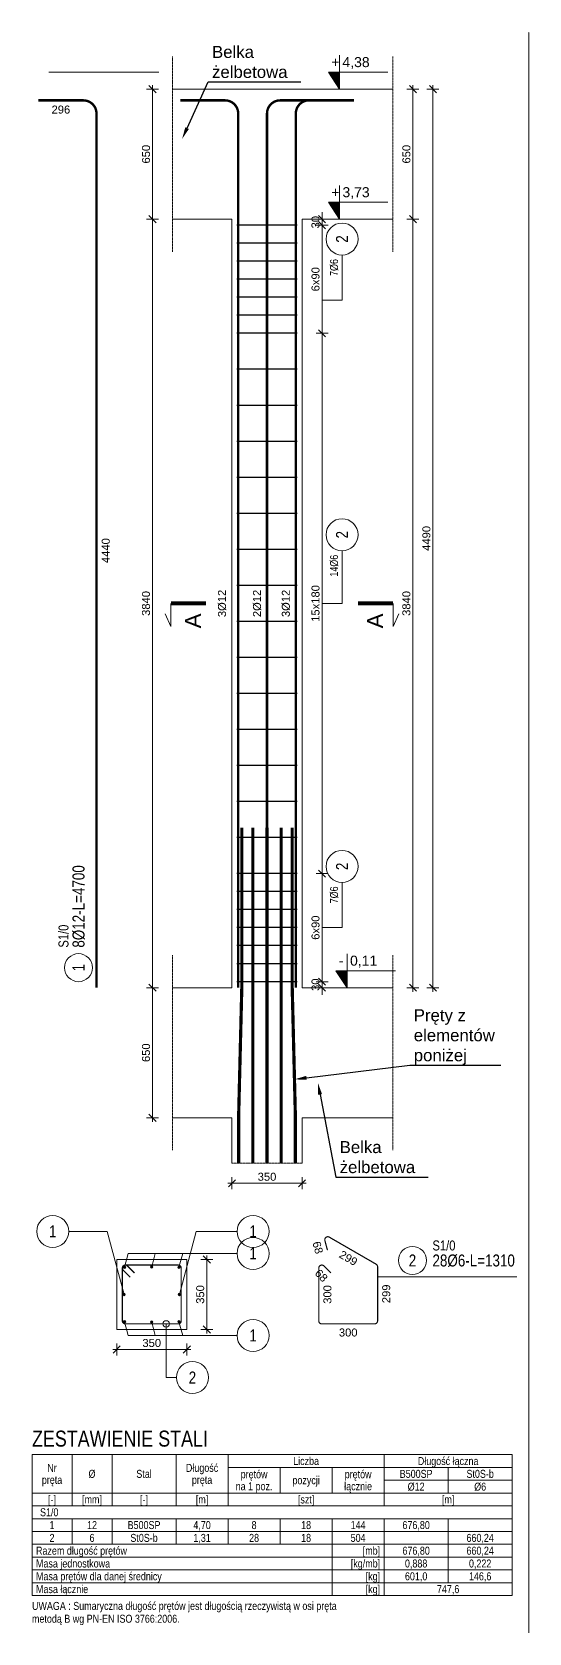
# Model space of a CAD drawing. Header units: millimetres. Extents: x 647 to 146539, y -131215 to 59.
# Drawn here: x 68924 to 71408, y -42808 to -34808 of the extents above; entities that cross this region are included whole.
import ezdxf
from ezdxf import colors
from ezdxf.entities.mleader import LeaderData, LeaderLine
from ezdxf.enums import TextEntityAlignment as Align
from ezdxf.math import Vec2, Vec3

# ---------------------------------------------------------------- set-up
doc = ezdxf.new("R2010")
doc.units = ezdxf.units.MM
doc.linetypes.add('DASHED', pattern=[0.75, 0.5, -0.25])
doc.layers.get('Defpoints').update_dxf_attribs({"color": 2, "lineweight": 50})
for name, color, linetype, lineweight in [('e-cad_cienkie', 4, 'Continuous', 9), ('e-cad_kontur', 3, 'Continuous', 20), ('e-cad_opisy', 2, 'Continuous', 18), ('e-cad_prety_przekroj', 4, 'Continuous', 9), ('e-cad_prety_widok', 1, 'Continuous', 40), ('e-cad_strzemiona', 6, 'Continuous', 25), ('e-cad_ukryte', 9, 'DASHED', 5), ('e-cad_wymiary', 4, 'Continuous', 9), ('G-Bloki', 221, 'Continuous', 5), ('G-Kreskowanie', 9, 'Continuous', 5), ('G-Opisy', 2, 'Continuous', 18), ('G-Wymiary', 4, 'Continuous', 9)]:
    doc.layers.add(name, color=color, linetype=linetype, lineweight=lineweight)
doc.layers.add('e-cad_rzutnie', color=61, linetype='Continuous', lineweight=5, plot=False)
doc.styles.add('Arial-GG', font='arial.ttf')
doc.styles.add('e-cad_1', font='arial.ttf')
doc.styles.add('e-cad_2', font='arial.ttf')
doc.dimstyles.new('e-cad_1_20_[mm]', dxfattribs={"dimscale": 20, "dimtxt": 2, "dimasz": 1.8, "dimexe": 1.5, "dimexo": 0, "dimgap": 0.6, "dimtad": 1, "dimdec": 1, "dimrnd": 1, "dimtxsty": 'Arial-GG', "dimblk": 'OBLIQUE', "dimcen": 0, "dimdle": 1, "dimclrd": 4, "dimclre": 4, "dimclrt": 7, "dimadec": 1, "dimazin": 0, "dimtfac": 1, "dimtdec": 1, "dimtix": 1, "dimtmove": 0, "dimatfit": 2, "dimfxl": 1.5, "dimfxlon": 1, "dimlwd": -1, "dimlwe": -1, "dimarcsym": 0})

# ---------------------------------------------------------------- blocks, each defined once
blk = doc.blocks.new('_Oblique')
at = {"color": 0, "linetype": 'ByBlock', "lineweight": -2}
blk.add_line((-0.5, -0.5), (0.5, 0.5), dxfattribs=at)
blk = doc.blocks.new('*D719')
at = {"layer": 'Defpoints', "color": 0, "ltscale": 0.8, "transparency": 16777216}
for p in [(69923.6, -40460.6), (70273.6, -40460.6), (70273.6, -40560.6)]:
    blk.add_point(p, dxfattribs=at)
at = {"layer": 'e-cad_wymiary', "color": 4, "ltscale": 0.8, "transparency": 16777216}
for p, q in [((69923.6, -40530.6), (69923.6, -40590.6)), ((70273.6, -40530.6), (70273.6, -40590.6)), ((69903.6, -40560.6), (70293.6, -40560.6))]:
    blk.add_line(p, q, dxfattribs=at)
at = {"layer": 'e-cad_wymiary', "color": 4, "ltscale": 0.8, "transparency": 16777216, "xscale": 36, "yscale": 36, "zscale": 36, "rotation": 180}
blk.add_blockref('_Oblique', (69923.6, -40560.6), dxfattribs=at)
at = {"layer": 'e-cad_wymiary', "color": 4, "ltscale": 0.8, "transparency": 16777216, "xscale": 36, "yscale": 36, "zscale": 36}
blk.add_blockref('_Oblique', (70273.6, -40560.6), dxfattribs=at)
at = {"layer": 'e-cad_wymiary', "color": 7, "ltscale": 0.8, "transparency": 16777216, "insert": (70098.6, -40528.1), "char_height": 40, "attachment_point": 5, "style": 'Arial-GG'}
blk.add_mtext('350', dxfattribs=at)
blk = doc.blocks.new('*D720')
at = {"layer": 'Defpoints', "color": 0, "ltscale": 0.8, "transparency": 16777216}
for p in [(70728, -35093.1), (70828, -35093.1), (70728, -35743.1)]:
    blk.add_point(p, dxfattribs=at)
at = {"layer": 'e-cad_wymiary', "color": 4, "ltscale": 0.8, "transparency": 16777216}
for p, q in [((70798, -35093.1), (70858, -35093.1)), ((70828, -35763.1), (70828, -35073.1)), ((70798, -35743.1), (70858, -35743.1))]:
    blk.add_line(p, q, dxfattribs=at)
at = {"layer": 'e-cad_wymiary', "color": 4, "ltscale": 0.8, "transparency": 16777216, "xscale": 36, "yscale": 36, "zscale": 36}
for p, rotation in [((70828, -35093.1), 90), ((70828, -35743.1), 270)]:
    blk.add_blockref('_Oblique', p, dxfattribs=dict(at, rotation=rotation))
at = {"layer": 'e-cad_wymiary', "color": 7, "ltscale": 0.8, "transparency": 16777216, "insert": (70795.5, -35418.1), "char_height": 40, "attachment_point": 5, "rotation": 90, "style": 'Arial-GG'}
blk.add_mtext('650', dxfattribs=at)
blk = doc.blocks.new('*D721')
at = {"layer": 'Defpoints', "color": 0, "ltscale": 0.8, "transparency": 16777216}
for p in [(70728, -35743.1), (70828, -35743.1), (70728, -39583.1)]:
    blk.add_point(p, dxfattribs=at)
at = {"layer": 'e-cad_wymiary', "color": 4, "ltscale": 0.8, "transparency": 16777216}
for p, q in [((70798, -35743.1), (70858, -35743.1)), ((70828, -39603.1), (70828, -35723.1)), ((70798, -39583.1), (70858, -39583.1))]:
    blk.add_line(p, q, dxfattribs=at)
at = {"layer": 'e-cad_wymiary', "color": 4, "ltscale": 0.8, "transparency": 16777216, "xscale": 36, "yscale": 36, "zscale": 36}
for p, rotation in [((70828, -35743.1), 90), ((70828, -39583.1), 270)]:
    blk.add_blockref('_Oblique', p, dxfattribs=dict(at, rotation=rotation))
at = {"layer": 'e-cad_wymiary', "color": 7, "ltscale": 0.8, "transparency": 16777216, "insert": (70795.5, -37663.1), "char_height": 40, "attachment_point": 5, "rotation": 90, "style": 'Arial-GG'}
blk.add_mtext('3840', dxfattribs=at)
blk = doc.blocks.new('*D722')
at = {"layer": 'Defpoints', "color": 0, "ltscale": 0.8, "transparency": 16777216}
for p in [(70828, -35093.1), (70928, -35093.1), (70828, -39583.1)]:
    blk.add_point(p, dxfattribs=at)
at = {"layer": 'e-cad_wymiary', "color": 4, "ltscale": 0.8, "transparency": 16777216}
for p, q in [((70898, -35093.1), (70958, -35093.1)), ((70928, -39603.1), (70928, -35073.1)), ((70898, -39583.1), (70958, -39583.1))]:
    blk.add_line(p, q, dxfattribs=at)
at = {"layer": 'e-cad_wymiary', "color": 4, "ltscale": 0.8, "transparency": 16777216, "xscale": 36, "yscale": 36, "zscale": 36}
for p, rotation in [((70928, -35093.1), 90), ((70928, -39583.1), 270)]:
    blk.add_blockref('_Oblique', p, dxfattribs=dict(at, rotation=rotation))
at = {"layer": 'e-cad_wymiary', "color": 7, "ltscale": 0.8, "transparency": 16777216, "insert": (70895.5, -37338.1), "char_height": 40, "attachment_point": 5, "rotation": 90, "style": 'Arial-GG'}
blk.add_mtext('4490', dxfattribs=at)
blk = doc.blocks.new('*D723')
at = {"layer": 'Defpoints', "color": 0, "ltscale": 0.8, "transparency": 16777216}
for p in [(69526.4, -35093.1), (69626.4, -35093.1), (69626.4, -35743.1)]:
    blk.add_point(p, dxfattribs=at)
at = {"layer": 'e-cad_wymiary', "color": 4, "ltscale": 0.8, "transparency": 16777216}
for p, q in [((69556.4, -35093.1), (69496.4, -35093.1)), ((69526.4, -35763.1), (69526.4, -35073.1)), ((69556.4, -35743.1), (69496.4, -35743.1))]:
    blk.add_line(p, q, dxfattribs=at)
at = {"layer": 'e-cad_wymiary', "color": 4, "ltscale": 0.8, "transparency": 16777216, "xscale": 36, "yscale": 36, "zscale": 36}
for p, rotation in [((69526.4, -35093.1), 90), ((69526.4, -35743.1), 270)]:
    blk.add_blockref('_Oblique', p, dxfattribs=dict(at, rotation=rotation))
at = {"layer": 'e-cad_wymiary', "color": 7, "ltscale": 0.8, "transparency": 16777216, "insert": (69494, -35418.1), "char_height": 40, "attachment_point": 5, "rotation": 90, "style": 'Arial-GG'}
blk.add_mtext('650', dxfattribs=at)
blk = doc.blocks.new('*D724')
at = {"layer": 'Defpoints', "color": 0, "ltscale": 0.8, "transparency": 16777216}
for p in [(69526.4, -35743.1), (69626.4, -35743.1), (69626.4, -39583.1)]:
    blk.add_point(p, dxfattribs=at)
at = {"layer": 'e-cad_wymiary', "color": 4, "ltscale": 0.8, "transparency": 16777216}
for p, q in [((69556.4, -35743.1), (69496.4, -35743.1)), ((69526.4, -39603.1), (69526.4, -35723.1)), ((69556.4, -39583.1), (69496.4, -39583.1))]:
    blk.add_line(p, q, dxfattribs=at)
at = {"layer": 'e-cad_wymiary', "color": 4, "ltscale": 0.8, "transparency": 16777216, "xscale": 36, "yscale": 36, "zscale": 36}
for p, rotation in [((69526.4, -35743.1), 90), ((69526.4, -39583.1), 270)]:
    blk.add_blockref('_Oblique', p, dxfattribs=dict(at, rotation=rotation))
at = {"layer": 'e-cad_wymiary', "color": 7, "ltscale": 0.8, "transparency": 16777216, "insert": (69493.9, -37663.1), "char_height": 40, "attachment_point": 5, "rotation": 90, "style": 'Arial-GG'}
blk.add_mtext('3840', dxfattribs=at)
blk = doc.blocks.new('*D725')
at = {"layer": 'Defpoints', "color": 0, "ltscale": 0.8, "transparency": 16777216}
for p in [(70248.6, -39553.1), (70248.6, -39583.1), (70373.6, -39583.1)]:
    blk.add_point(p, dxfattribs=at)
at = {"layer": 'e-cad_wymiary', "color": 4, "ltscale": 0.8, "transparency": 16777216}
for p, q in [((70373.6, -39553.1), (70373.6, -39517.1)), ((70343.6, -39553.1), (70403.6, -39553.1)), ((70343.6, -39583.1), (70403.6, -39583.1)), ((70373.6, -39553.1), (70373.6, -39583.1)), ((70373.6, -39583.1), (70373.6, -39619.1))]:
    blk.add_line(p, q, dxfattribs=at)
at = {"layer": 'e-cad_wymiary', "color": 4, "ltscale": 0.8, "transparency": 16777216, "xscale": 36, "yscale": 36, "zscale": 36}
for p, rotation in [((70373.6, -39553.1), 270), ((70373.6, -39583.1), 90)]:
    blk.add_blockref('_Oblique', p, dxfattribs=dict(at, rotation=rotation))
at = {"layer": 'e-cad_wymiary', "color": 7, "ltscale": 0.8, "transparency": 16777216, "insert": (70341.2, -39568.1), "char_height": 40, "attachment_point": 5, "rotation": 90, "style": 'Arial-GG'}
blk.add_mtext('30', dxfattribs=at)
blk = doc.blocks.new('*D726')
at = {"layer": 'Defpoints', "color": 0, "ltscale": 0.8, "transparency": 16777216}
for p in [(70248.6, -39013.1), (70373.6, -39013.1), (70248.6, -39553.1)]:
    blk.add_point(p, dxfattribs=at)
at = {"layer": 'e-cad_wymiary', "color": 4, "ltscale": 0.8, "transparency": 16777216}
for p, q in [((70343.6, -39013.1), (70403.6, -39013.1)), ((70373.6, -39573.1), (70373.6, -38993.1)), ((70343.6, -39553.1), (70403.6, -39553.1))]:
    blk.add_line(p, q, dxfattribs=at)
at = {"layer": 'e-cad_wymiary', "color": 4, "ltscale": 0.8, "transparency": 16777216, "xscale": 36, "yscale": 36, "zscale": 36}
for p, rotation in [((70373.6, -39013.1), 90), ((70373.6, -39553.1), 270)]:
    blk.add_blockref('_Oblique', p, dxfattribs=dict(at, rotation=rotation))
at = {"layer": 'e-cad_wymiary', "color": 7, "ltscale": 0.8, "transparency": 16777216, "insert": (70341.2, -39283.1), "char_height": 40, "attachment_point": 5, "rotation": 90, "style": 'Arial-GG'}
blk.add_mtext('6x90', dxfattribs=at)
blk = doc.blocks.new('e-cad_ZelbetOpisNiezliczalny_1P')
at = {"layer": 'e-cad_cienkie'}
blk.add_circle((4, 0), 4, dxfattribs=at)
at = {"layer": 'e-cad_opisy', "ltscale": 0.04, "style": 'e-cad_1', "width": 0.8}
for tag, p in [('OPIS', (-1, 1)), ('UWAGI', (-1, -3))]:
    blk.add_attdef(tag, text='', height=2, dxfattribs=at).set_placement(p, align=Align.RIGHT)
blk.add_attdef('NR', text='', height=3, dxfattribs=at).set_placement((4, 0), align=Align.MIDDLE_CENTER)
blk = doc.blocks.new('*D727')
at = {"layer": 'Defpoints', "color": 0, "ltscale": 0.8, "transparency": 16777216}
for p in [(70248.6, -36313.1), (70373.6, -36313.1), (70248.6, -39013.1)]:
    blk.add_point(p, dxfattribs=at)
at = {"layer": 'e-cad_wymiary', "color": 4, "ltscale": 0.8, "transparency": 16777216}
for p, q in [((70343.6, -36313.1), (70403.6, -36313.1)), ((70373.6, -39033.1), (70373.6, -36293.1)), ((70343.6, -39013.1), (70403.6, -39013.1))]:
    blk.add_line(p, q, dxfattribs=at)
at = {"layer": 'e-cad_wymiary', "color": 4, "ltscale": 0.8, "transparency": 16777216, "xscale": 36, "yscale": 36, "zscale": 36}
for p, rotation in [((70373.6, -36313.1), 90), ((70373.6, -39013.1), 270)]:
    blk.add_blockref('_Oblique', p, dxfattribs=dict(at, rotation=rotation))
at = {"layer": 'e-cad_wymiary', "color": 7, "ltscale": 0.8, "transparency": 16777216, "insert": (70341.2, -37663.1), "char_height": 40, "attachment_point": 5, "rotation": 90, "style": 'Arial-GG'}
blk.add_mtext('15x180', dxfattribs=at)
blk = doc.blocks.new('*D728')
at = {"layer": 'Defpoints', "color": 0, "ltscale": 0.8, "transparency": 16777216}
for p in [(70248.6, -35743.1), (70373.6, -35743.1), (70248.6, -35773.1)]:
    blk.add_point(p, dxfattribs=at)
at = {"layer": 'e-cad_wymiary', "color": 4, "ltscale": 0.8, "transparency": 16777216}
for p, q in [((70343.6, -35743.1), (70403.6, -35743.1)), ((70373.6, -35743.1), (70373.6, -35707.1)), ((70373.6, -35773.1), (70373.6, -35743.1)), ((70343.6, -35773.1), (70403.6, -35773.1)), ((70373.6, -35773.1), (70373.6, -35809.1))]:
    blk.add_line(p, q, dxfattribs=at)
at = {"layer": 'e-cad_wymiary', "color": 4, "ltscale": 0.8, "transparency": 16777216, "xscale": 36, "yscale": 36, "zscale": 36}
for p, rotation in [((70373.6, -35743.1), 270), ((70373.6, -35773.1), 90)]:
    blk.add_blockref('_Oblique', p, dxfattribs=dict(at, rotation=rotation))
at = {"layer": 'e-cad_wymiary', "color": 7, "ltscale": 0.8, "transparency": 16777216, "insert": (70341.2, -35758.1), "char_height": 40, "attachment_point": 5, "rotation": 90, "style": 'Arial-GG'}
blk.add_mtext('30', dxfattribs=at)
blk = doc.blocks.new('*D729')
at = {"layer": 'Defpoints', "color": 0, "ltscale": 0.8, "transparency": 16777216}
for p in [(70248.6, -35773.1), (70248.6, -36313.1), (70373.6, -36313.1)]:
    blk.add_point(p, dxfattribs=at)
at = {"layer": 'e-cad_wymiary', "color": 4, "ltscale": 0.8, "transparency": 16777216}
for p, q in [((70373.6, -35753.1), (70373.6, -36333.1)), ((70343.6, -35773.1), (70403.6, -35773.1)), ((70343.6, -36313.1), (70403.6, -36313.1))]:
    blk.add_line(p, q, dxfattribs=at)
at = {"layer": 'e-cad_wymiary', "color": 4, "ltscale": 0.8, "transparency": 16777216, "xscale": 36, "yscale": 36, "zscale": 36}
for p, rotation in [((70373.6, -35773.1), 90), ((70373.6, -36313.1), 270)]:
    blk.add_blockref('_Oblique', p, dxfattribs=dict(at, rotation=rotation))
at = {"layer": 'e-cad_wymiary', "color": 7, "ltscale": 0.8, "transparency": 16777216, "insert": (70341.2, -36043.1), "char_height": 40, "attachment_point": 5, "rotation": 90, "style": 'Arial-GG'}
blk.add_mtext('6x90', dxfattribs=at)
blk = doc.blocks.new('e-cad_ZelbetOpis_7')
blk.add_circle((5, 4.5), 3.5)
at = {"layer": 'e-cad_opisy', "style": 'e-cad_1', "width": 0.8}
blk.add_attdef('NR', text='', height=3, dxfattribs=at).set_placement((5, 3), align=Align.CENTER)
for tag, p in [('OPIS_1', (10, 3)), ('UWAGI', (10, -6))]:
    blk.add_attdef(tag, p, '', height=3, dxfattribs=at)
at = {"layer": 'e-cad_opisy', "style": 'e-cad_1', "width": 0.8, "flags": 1}
for tag, p in [('SREDNICA', (0, -15)), ('DLUGOSC', (0, -20)), ('SZT', (0, -25)), ('GATUNEK_STALI', (0, -30)), ('KLASA_STALI', (0, -35)), ('OPIS_2', (0, -40)), ('KOD', (0, -50)), ('HAK_1', (0, -55)), ('HAK_2', (0, -60)), ('A', (0, -65)), ('B', (0, -70)), ('C', (0, -75)), ('D', (0, -80)), ('E', (0, -85)), ('F', (0, -90)), ('R', (0, -95)), ('HAK_1_DLUGOSC', (0, -100)), ('HAK_2_DLUGOSC', (0, -105)), ('KIERUNEK', (0, -110))]:
    blk.add_attdef(tag, p, '', height=3, dxfattribs=at)
at = {"layer": 'e-cad_rzutnie', "style": 'e-cad_1', "width": 0.8}
blk.add_attdef('POZYCJA', (10, 7), '', height=2.5, dxfattribs=at)
blk = doc.blocks.new('*D730')
at = {"layer": 'Defpoints', "color": 0, "ltscale": 0.8, "transparency": 16777216}
for p in [(69347.4, -41291.1), (69697.4, -41291.1), (69697.4, -41391.1)]:
    blk.add_point(p, dxfattribs=at)
at = {"layer": 'e-cad_wymiary', "color": 4, "ltscale": 0.8, "transparency": 16777216}
for p, q in [((69327.4, -41391.1), (69717.4, -41391.1)), ((69347.4, -41361.1), (69347.4, -41421.1)), ((69697.4, -41361.1), (69697.4, -41421.1))]:
    blk.add_line(p, q, dxfattribs=at)
at = {"layer": 'e-cad_wymiary', "color": 4, "ltscale": 0.8, "transparency": 16777216, "xscale": 36, "yscale": 36, "zscale": 36, "rotation": 180}
blk.add_blockref('_Oblique', (69347.4, -41391.1), dxfattribs=at)
at = {"layer": 'e-cad_wymiary', "color": 4, "ltscale": 0.8, "transparency": 16777216, "xscale": 36, "yscale": 36, "zscale": 36}
blk.add_blockref('_Oblique', (69697.4, -41391.1), dxfattribs=at)
at = {"layer": 'e-cad_wymiary', "color": 7, "ltscale": 0.8, "transparency": 16777216, "insert": (69522.4, -41358.7), "char_height": 40, "attachment_point": 5, "style": 'Arial-GG'}
blk.add_mtext('350', dxfattribs=at)
blk = doc.blocks.new('*D731')
at = {"layer": 'Defpoints', "color": 0, "ltscale": 0.8, "transparency": 16777216}
for p in [(69697.4, -40941.1), (69797.4, -40941.1), (69697.4, -41291.1)]:
    blk.add_point(p, dxfattribs=at)
at = {"layer": 'e-cad_wymiary', "color": 4, "ltscale": 0.8, "transparency": 16777216}
for p, q in [((69767.4, -40941.1), (69827.4, -40941.1)), ((69797.4, -41311.1), (69797.4, -40921.1)), ((69767.4, -41291.1), (69827.4, -41291.1))]:
    blk.add_line(p, q, dxfattribs=at)
at = {"layer": 'e-cad_wymiary', "color": 4, "ltscale": 0.8, "transparency": 16777216, "xscale": 36, "yscale": 36, "zscale": 36}
for p, rotation in [((69797.4, -40941.1), 90), ((69797.4, -41291.1), 270)]:
    blk.add_blockref('_Oblique', p, dxfattribs=dict(at, rotation=rotation))
at = {"layer": 'e-cad_wymiary', "color": 7, "ltscale": 0.8, "transparency": 16777216, "insert": (69765, -41116.1), "char_height": 40, "attachment_point": 5, "rotation": 90, "style": 'Arial-GG'}
blk.add_mtext('350', dxfattribs=at)
blk = doc.blocks.new('e-cad_ZelbetOpisNiezliczalny_1L')
at = {"layer": 'e-cad_cienkie'}
blk.add_circle((-4, 0), 4, dxfattribs=at)
at = {"layer": 'e-cad_opisy', "ltscale": 0.04, "style": 'e-cad_1', "width": 0.8}
blk.add_attdef('NR', text='', height=3, dxfattribs=at).set_placement((-4, 0), align=Align.MIDDLE_CENTER)
for tag, p in [('OPIS', (1, 1)), ('UWAGI', (1, -3))]:
    blk.add_attdef(tag, p, '', height=2, dxfattribs=at)
blk = doc.blocks.new('*D825')
at = {"layer": 'Defpoints', "color": 0, "ltscale": 0.8, "transparency": 16777216}
for p in [(69626.4, -39583.1), (69526.4, -40233.1), (69626.4, -40233.1)]:
    blk.add_point(p, dxfattribs=at)
at = {"layer": 'e-cad_wymiary', "color": 4, "ltscale": 0.8, "transparency": 16777216}
for p, q in [((69556.4, -39583.1), (69496.4, -39583.1)), ((69526.4, -39563.1), (69526.4, -40253.1)), ((69556.4, -40233.1), (69496.4, -40233.1))]:
    blk.add_line(p, q, dxfattribs=at)
at = {"layer": 'e-cad_wymiary', "color": 4, "ltscale": 0.8, "transparency": 16777216, "xscale": 36, "yscale": 36, "zscale": 36}
for p, rotation in [((69526.4, -39583.1), 90), ((69526.4, -40233.1), 270)]:
    blk.add_blockref('_Oblique', p, dxfattribs=dict(at, rotation=rotation))
at = {"layer": 'e-cad_wymiary', "color": 7, "ltscale": 0.8, "transparency": 16777216, "insert": (69494, -39908.1), "char_height": 40, "attachment_point": 5, "rotation": 90, "style": 'Arial-GG'}
blk.add_mtext('650', dxfattribs=at)

msp = doc.modelspace()

# ---------------------------------------------------------------- hatches: boundary and pattern name
at = {"layer": 'G-Kreskowanie'}
for points in [[(70461.62, -35093.09), (70461.62, -35008.49), (70405.22, -35008.49)], [(70461.62, -35743.09), (70461.62, -35658.49), (70405.22, -35658.49)], [(70499.47, -39583.09), (70499.47, -39498.49), (70443.07, -39498.49)]]:
    msp.add_hatch(color=256, dxfattribs=at).paths.add_polyline_path(points)
at = {"layer": 'G-Kreskowanie', "ltscale": 0.8}
h = msp.add_hatch(color=256, dxfattribs=at)
edge = h.paths.add_edge_path()
edge.add_arc((69386.23, -40979.9), 6, 0, 360)
h = msp.add_hatch(color=256, dxfattribs=at)
edge = h.paths.add_edge_path()
edge.add_arc((69522.43, -40978.1), 6, 0, 360)
h = msp.add_hatch(color=256, dxfattribs=at)
edge = h.paths.add_edge_path()
edge.add_arc((69658.63, -40979.9), 6, 0, 360)
h = msp.add_hatch(color=256, dxfattribs=at)
edge = h.paths.add_edge_path()
edge.add_arc((69384.43, -41116.1), 6, 0, 360)
h = msp.add_hatch(color=256, dxfattribs=at)
edge = h.paths.add_edge_path()
edge.add_arc((69660.43, -41116.1), 6, 0, 360)
h = msp.add_hatch(color=256, dxfattribs=at)
edge = h.paths.add_edge_path()
edge.add_arc((69386.23, -41252.3), 6, 0, 360)
h = msp.add_hatch(color=256, dxfattribs=at)
edge = h.paths.add_edge_path()
edge.add_arc((69522.43, -41254.1), 6, 0, 360)
h = msp.add_hatch(color=256, dxfattribs=at)
edge = h.paths.add_edge_path()
edge.add_arc((69658.63, -41252.3), 6, 0, 360)

# ---------------------------------------------------------------- linework, layer by layer
at = {"layer": 'e-cad_cienkie', "ltscale": 0.8}
for points in [[(70473.6, -36148.11), (70473.6, -36026.54), (70473.6, -35922.05)], [(70373.6, -36148.11), (70473.6, -36148.11)], [(70473.6, -37663.09), (70473.6, -37529.1), (70473.6, -37399.74)], [(70373.6, -37663.09), (70473.6, -37663.09)], [(70473.6, -39283.09), (70473.6, -39161.53), (70473.6, -39057.04)], [(70373.6, -39283.09), (70473.6, -39283.09)], [(69923.6, -40233.09), (69923.6, -40460.56)], [(70273.6, -40233.09), (70273.6, -40460.56)], [(69300.03, -40801.1), (69107.43, -40801.1), (69107.43, -40801.1)], [(69384.43, -41116.1), (69300.03, -40801.1)], [(69660.43, -41116.1), (69744.83, -40801.1)], [(69744.83, -40801.1), (69948.9, -40801.1), (69948.9, -40801.1)], [(69386.23, -40979.9), (69404.66, -40911.1)], [(69404.66, -40911.1), (69948.9, -40911.1), (69948.9, -40911.1)], [(69522.43, -40978.1), (69540.38, -40911.1)], [(69658.63, -40979.9), (69677.06, -40911.1)], [(69386.23, -41252.3), (69404.66, -41321.1)], [(69522.43, -41254.1), (69540.38, -41321.1)], [(69594.43, -41263.1), (69594.43, -41531.1)], [(69658.63, -41252.3), (69677.06, -41321.1)], [(69404.66, -41321.1), (69948.9, -41321.1), (69948.9, -41321.1)], [(69594.43, -41531.1), (69645.9, -41531.1), (69645.9, -41531.1)]]:
    msp.add_lwpolyline(points, dxfattribs=at)
for points in [[(68924.02, -42108.42), (69124.02, -42108.42), (69124.02, -41916.42), (68924.02, -41916.42)], [(69124.02, -42108.42), (69324.02, -42108.42), (69324.02, -41916.42), (69124.02, -41916.42)], [(69324.02, -42108.42), (69644.02, -42108.42), (69644.02, -41916.42), (69324.02, -41916.42)], [(69644.02, -42108.42), (69904.02, -42108.42), (69904.02, -41916.42), (69644.02, -41916.42)], [(69904.02, -41980.42), (70684.02, -41980.42), (70684.02, -41916.42), (69904.02, -41916.42)], [(70684.02, -41980.42), (71324.02, -41980.42), (71324.02, -41916.42), (70684.02, -41916.42)], [(69904.02, -42108.42), (70164.02, -42108.42), (70164.02, -41980.42), (69904.02, -41980.42)], [(70164.02, -42108.42), (70424.02, -42108.42), (70424.02, -41980.42), (70164.02, -41980.42)], [(70424.02, -42108.42), (70684.02, -42108.42), (70684.02, -41980.42), (70424.02, -41980.42)], [(70684.02, -42044.42), (71004.02, -42044.42), (71004.02, -41980.42), (70684.02, -41980.42)], [(71004.02, -42044.42), (71324.02, -42044.42), (71324.02, -41980.42), (71004.02, -41980.42)], [(70684.02, -42108.42), (71004.02, -42108.42), (71004.02, -42044.42), (70684.02, -42044.42)], [(71004.02, -42108.42), (71324.02, -42108.42), (71324.02, -42044.42), (71004.02, -42044.42)], [(68924.02, -42172.42), (69124.02, -42172.42), (69124.02, -42108.42), (68924.02, -42108.42)], [(69124.02, -42172.42), (69324.02, -42172.42), (69324.02, -42108.42), (69124.02, -42108.42)], [(69324.02, -42172.42), (69644.02, -42172.42), (69644.02, -42108.42), (69324.02, -42108.42)], [(69644.02, -42172.42), (69904.02, -42172.42), (69904.02, -42108.42), (69644.02, -42108.42)], [(69904.02, -42172.42), (70684.02, -42172.42), (70684.02, -42108.42), (69904.02, -42108.42)], [(70684.02, -42172.42), (71324.02, -42172.42), (71324.02, -42108.42), (70684.02, -42108.42)], [(68924.02, -42236.42), (71324.02, -42236.42), (71324.02, -42172.42), (68924.02, -42172.42)], [(68924.02, -42300.42), (69124.02, -42300.42), (69124.02, -42236.42), (68924.02, -42236.42)], [(69124.02, -42300.42), (69324.02, -42300.42), (69324.02, -42236.42), (69124.02, -42236.42)], [(69324.02, -42300.42), (69644.02, -42300.42), (69644.02, -42236.42), (69324.02, -42236.42)], [(69644.02, -42300.42), (69904.02, -42300.42), (69904.02, -42236.42), (69644.02, -42236.42)], [(69904.02, -42300.42), (70164.02, -42300.42), (70164.02, -42236.42), (69904.02, -42236.42)], [(70164.02, -42300.42), (70424.02, -42300.42), (70424.02, -42236.42), (70164.02, -42236.42)], [(70424.02, -42300.42), (70684.02, -42300.42), (70684.02, -42236.42), (70424.02, -42236.42)], [(70684.02, -42300.42), (71004.02, -42300.42), (71004.02, -42236.42), (70684.02, -42236.42)], [(71004.02, -42300.42), (71324.02, -42300.42), (71324.02, -42236.42), (71004.02, -42236.42)], [(68924.02, -42364.42), (69124.02, -42364.42), (69124.02, -42300.42), (68924.02, -42300.42)], [(69124.02, -42364.42), (69324.02, -42364.42), (69324.02, -42300.42), (69124.02, -42300.42)], [(69324.02, -42364.42), (69644.02, -42364.42), (69644.02, -42300.42), (69324.02, -42300.42)], [(69644.02, -42364.42), (69904.02, -42364.42), (69904.02, -42300.42), (69644.02, -42300.42)], [(69904.02, -42364.42), (70164.02, -42364.42), (70164.02, -42300.42), (69904.02, -42300.42)], [(70164.02, -42364.42), (70424.02, -42364.42), (70424.02, -42300.42), (70164.02, -42300.42)], [(70424.02, -42364.42), (70684.02, -42364.42), (70684.02, -42300.42), (70424.02, -42300.42)], [(70684.02, -42364.42), (71004.02, -42364.42), (71004.02, -42300.42), (70684.02, -42300.42)], [(71004.02, -42364.42), (71324.02, -42364.42), (71324.02, -42300.42), (71004.02, -42300.42)], [(68924.02, -42428.42), (70424.02, -42428.42), (70424.02, -42364.42), (68924.02, -42364.42)], [(70424.02, -42428.42), (70684.02, -42428.42), (70684.02, -42364.42), (70424.02, -42364.42)], [(70684.02, -42428.42), (71004.02, -42428.42), (71004.02, -42364.42), (70684.02, -42364.42)], [(71004.02, -42428.42), (71324.02, -42428.42), (71324.02, -42364.42), (71004.02, -42364.42)], [(68924.02, -42492.42), (70424.02, -42492.42), (70424.02, -42428.42), (68924.02, -42428.42)], [(70424.02, -42492.42), (70684.02, -42492.42), (70684.02, -42428.42), (70424.02, -42428.42)], [(70684.02, -42492.42), (71004.02, -42492.42), (71004.02, -42428.42), (70684.02, -42428.42)], [(71004.02, -42492.42), (71324.02, -42492.42), (71324.02, -42428.42), (71004.02, -42428.42)], [(68924.02, -42556.42), (70424.02, -42556.42), (70424.02, -42492.42), (68924.02, -42492.42)], [(68924.02, -42620.42), (70424.02, -42620.42), (70424.02, -42556.42), (68924.02, -42556.42)], [(70424.02, -42556.42), (70684.02, -42556.42), (70684.02, -42492.42), (70424.02, -42492.42)], [(70424.02, -42620.42), (70684.02, -42620.42), (70684.02, -42556.42), (70424.02, -42556.42)], [(70684.02, -42556.42), (71004.02, -42556.42), (71004.02, -42492.42), (70684.02, -42492.42)], [(70684.02, -42620.42), (71324.02, -42620.42), (71324.02, -42556.42), (70684.02, -42556.42)], [(71004.02, -42556.42), (71324.02, -42556.42), (71324.02, -42492.42), (71004.02, -42492.42)]]:
    msp.add_lwpolyline(points, close=True, dxfattribs=at)
msp.add_circle((69594.43, -41263.1), 16, dxfattribs=at)
at = {"layer": 'e-cad_kontur', "ltscale": 0.8}
for points in [[(70727.96, -35093.09), (69626.38, -35093.09)], [(69626.38, -35743.09), (69923.6, -35743.09), (69923.6, -39583.09), (69626.38, -39583.09)], [(70727.96, -39583.09), (70273.6, -39583.09), (70273.6, -35743.09), (70727.96, -35743.09)], [(69618.6, -37663.09), (69618.6, -37778.09), (69589.02, -37714.65)], [(70728.6, -37663.09), (70728.6, -37778.09), (70758.19, -37714.65)], [(69626.38, -40233.09), (69923.6, -40233.09)], [(70273.6, -40233.09), (70273.6, -40233.09), (70727.96, -40233.09)], [(69347.43, -41291.1), (69697.43, -41291.1), (69697.43, -40941.1), (69347.43, -40941.1), (69347.43, -41291.1)]]:
    msp.add_lwpolyline(points, dxfattribs=at)
for points in [[(69793.6, -37663.09, 20, 20, 0), (69618.6, -37663.09, 0, 0, 0)], [(70553.6, -37663.09, 20, 20, 0), (70728.6, -37663.09, 0, 0, 0)]]:
    msp.add_lwpolyline(points, format="xyseb", dxfattribs=at)
at = {"layer": 'e-cad_prety_przekroj', "ltscale": 0.8}
for centre in [(69386.23, -40979.9), (69522.43, -40978.1), (69658.63, -40979.9), (69384.43, -41116.1), (69660.43, -41116.1), (69386.23, -41252.3), (69522.43, -41254.1), (69658.63, -41252.3)]:
    msp.add_circle(centre, 6, dxfattribs=at)
at = {"layer": 'e-cad_prety_widok', "ltscale": 0.8}
for points in [[(69246.38, -39583.09, 12, 12, 0), (69246.38, -35215.09, 12, 12, 0.4142136), (69180.38, -35149.09, 12, 12, 0), (68956.38, -35149.09, 0, 0, 0)], [(69954.6, -39583.09, 12, 12, 0), (69954.6, -35215.09, 12, 12, 0.4142136), (69888.6, -35149.09, 12, 12, 0), (69664.6, -35149.09, 0, 0, 0)], [(70098.6, -39583.09, 12, 12, 0), (70098.6, -35215.09, 12, 12, -0.4142136), (70164.6, -35149.09, 12, 12, 0), (70388.6, -35149.09, 0, 0, 0)], [(70242.6, -39583.09, 12, 12, 0), (70242.6, -35215.09, 12, 12, -0.4142136), (70308.6, -35149.09, 12, 12, 0), (70532.6, -35149.09, 0, 0, 0)]]:
    msp.add_lwpolyline(points, format="xyseb", dxfattribs=at)
at = {"layer": 'e-cad_strzemiona', "ltscale": 0.8}
for points in [[(70248.6, -35773.09), (69948.6, -35773.09)], [(70248.6, -35863.09), (69948.6, -35863.09)], [(70248.6, -35953.09), (69948.6, -35953.09)], [(70248.6, -36043.09), (69948.6, -36043.09)], [(70248.6, -36133.09), (69948.6, -36133.09)], [(70248.6, -36223.09), (69948.6, -36223.09)], [(70248.6, -36313.09), (69948.6, -36313.09)], [(70248.6, -36493.09), (69948.6, -36493.09)], [(70248.6, -36673.09), (69948.6, -36673.09)], [(70248.6, -36853.09), (69948.6, -36853.09)], [(70248.6, -37033.09), (69948.6, -37033.09)], [(70248.6, -37213.09), (69948.6, -37213.09)], [(70248.6, -37393.09), (69948.6, -37393.09)], [(70248.6, -37573.09), (69948.6, -37573.09)], [(70248.6, -37753.09), (69948.6, -37753.09)], [(70248.6, -37933.09), (69948.6, -37933.09)], [(70248.6, -38113.09), (69948.6, -38113.09)], [(70248.6, -38293.09), (69948.6, -38293.09)], [(70248.6, -38473.09), (69948.6, -38473.09)], [(70248.6, -38653.09), (69948.6, -38653.09)], [(70248.6, -38833.09), (69948.6, -38833.09)], [(70248.6, -39013.09), (69948.6, -39013.09)], [(70248.6, -39103.09), (69948.6, -39103.09)], [(70248.6, -39193.09), (69948.6, -39193.09)], [(70248.6, -39283.09), (69948.6, -39283.09)], [(70248.6, -39373.09), (69948.6, -39373.09)], [(70248.6, -39463.09), (69948.6, -39463.09)], [(70248.6, -39553.09), (69948.6, -39553.09)]]:
    msp.add_lwpolyline(points, dxfattribs=at)
for points in [[(70418.39, -41008.85, 6, 6, 0), (70383.04, -40973.49, 6, 6, 0.6681786), (70357.43, -40984.1, 6, 6, 0), (70357.43, -41248.1, 6, 6, 0.4142136), (70372.43, -41263.1, 6, 6, 0), (70636.43, -41263.1, 6, 6, 0.4142136), (70651.43, -41248.1, 6, 6, 0), (70651.43, -40977.76, 6, 6, 0.2679492), (70643.93, -40964.77, 6, 6, 0), (70409.81, -40829.6, 6, 6, 0.6681786), (70387.82, -40846.47, 6, 6, 0), (70400.76, -40894.77, 0, 0, 0)], [(69436.39, -41008.85, 6, 6, 0), (69401.04, -40973.49, 6, 6, 0.6681786), (69375.43, -40984.1, 6, 6, 0), (69375.43, -41248.1, 6, 6, 0.4142136), (69390.43, -41263.1, 6, 6, 0), (69654.43, -41263.1, 6, 6, 0.4142136), (69669.43, -41248.1, 6, 6, 0), (69669.43, -40984.1, 6, 6, 0.4142136), (69654.43, -40969.1, 6, 6, 0), (69390.43, -40969.1, 6, 6, 0.6681786), (69379.82, -40994.7, 6, 6, 0), (69415.18, -41030.06, 0, 0, 0)]]:
    msp.add_lwpolyline(points, format="xyseb", dxfattribs=at)
at = {"layer": 'e-cad_ukryte', "ltscale": 5}
msp.add_line((71408.07, -42807.63), (71408.07, -34807.63), dxfattribs=at)
at = {"layer": 'e-cad_ukryte', "ltscale": 0.8}
for points in [[(69626.38, -34930.59), (69626.38, -35905.59)], [(70727.96, -35905.59), (70727.96, -34930.59)], [(69626.38, -39420.59), (69626.38, -40395.59)], [(70727.96, -40395.59), (70727.96, -39420.59)], [(69923.6, -40460.56), (70273.6, -40460.56)]]:
    msp.add_lwpolyline(points, dxfattribs=at)
at = {"layer": 'e-cad_ukryte', "ltscale": 2, "const_width": 16}
for points in [[(69956.6, -40460.56), (69956.6, -40233.59, -0.0043634), (69956.62, -40232.6), (69972.59, -39583.59, 0.0043634), (69972.6, -39582.6), (69972.6, -38783.09)], [(70240.6, -40460.56), (70240.6, -40233.59, 0.0043634), (70240.59, -40232.6), (70224.62, -39583.59, -0.0043634), (70224.6, -39582.6), (70224.6, -38783.09)]]:
    msp.add_lwpolyline(points, format="xyb", dxfattribs=at)
for points in [[(70027.6, -40460.56), (70027.6, -38783.09)], [(70098.6, -40460.56), (70098.6, -38783.09)], [(70169.6, -40460.56), (70169.6, -38783.09)]]:
    msp.add_lwpolyline(points, dxfattribs=at)
at = {"layer": 'G-Opisy'}
for p, q in [((70461.62, -34923.79), (70461.62, -35093.09)), ((70461.62, -35093.09), (70405.22, -35008.49)), ((70405.22, -35008.49), (70702.52, -35008.49)), ((70391.12, -35093.09), (70637.92, -35093.09)), ((70461.62, -35573.79), (70461.62, -35743.09)), ((70461.62, -35743.09), (70405.22, -35658.49)), ((70405.22, -35658.49), (70702.52, -35658.49)), ((70391.12, -35743.09), (70637.92, -35743.09)), ((70499.47, -39413.79), (70499.47, -39583.09)), ((70499.47, -39583.09), (70443.07, -39498.49)), ((70443.07, -39498.49), (70740.37, -39498.49)), ((70428.97, -39583.09), (70675.77, -39583.09))]:
    msp.add_line(p, q, dxfattribs=at)

# ---------------------------------------------------------------- block references
at = {"layer": 'G-Bloki', "ltscale": 0.8, "xscale": 20, "yscale": 20, "zscale": 20, "rotation": 89.99999999999999}
for name, p, values in [('e-cad_ZelbetOpisNiezliczalny_1P', (70473.6, -35922.05), {'OPIS': '7%%c6', 'NR': '2'}), ('e-cad_ZelbetOpisNiezliczalny_1P', (70473.6, -37399.74), {'OPIS': '14%%c6', 'NR': '2'}), ('e-cad_ZelbetOpisNiezliczalny_1P', (70473.6, -39057.04), {'OPIS': '7%%c6', 'NR': '2'}), ('e-cad_ZelbetOpis_7', (69246.38, -39583.09), {'OPIS_1': '8%%c12-L=4700', 'NR': '1', 'POZYCJA': 'S1/0'})]:
    msp.add_blockref(name, p, dxfattribs=at).add_auto_attribs(values)
at = {"layer": 'G-Bloki', "ltscale": 0.8, "xscale": 20, "yscale": 20, "zscale": 20}
for name, p, values in [('e-cad_ZelbetOpisNiezliczalny_1L', (69107.43, -40801.1), {'NR': '1'}), ('e-cad_ZelbetOpisNiezliczalny_1P', (69948.9, -40801.1), {'NR': '1'}), ('e-cad_ZelbetOpisNiezliczalny_1P', (69948.9, -40911.1), {'NR': '1'}), ('e-cad_ZelbetOpis_7', (70725.61, -41036.25), {'OPIS_1': '28%%c6-L=1310', 'NR': '2', 'POZYCJA': 'S1/0'}), ('e-cad_ZelbetOpisNiezliczalny_1P', (69948.9, -41321.1), {'NR': '1'}), ('e-cad_ZelbetOpisNiezliczalny_1P', (69645.9, -41531.1), {'NR': '2'})]:
    msp.add_blockref(name, p, dxfattribs=at).add_auto_attribs(values)

# ---------------------------------------------------------------- texts
at = {"layer": 'e-cad_opisy', "ltscale": 0.8, "style": 'e-cad_1'}
for s, p in [('296', (69068.38, -35195.09)), ('300', (70504.43, -41306.1))]:
    msp.add_text(s, height=40, dxfattribs=at).set_placement(p, align=Align.MIDDLE_CENTER)
for s, rotation, p in [('4440', 90, (69292.38, -37399.09)), ('68', 285, (70352.75, -40881.75)), ('299', 330, (70505.37, -40934.42)), ('68', 315, (70370.31, -41021.57)), ('300', 90, (70400.43, -41116.1)), ('299', 90, (70694.43, -41112.93))]:
    msp.add_text(s, height=40, rotation=rotation, dxfattribs=at).set_placement(p, align=Align.MIDDLE_CENTER)
for s, p in [('3%%c12', (69893.6, -37663.09)), ('2%%c12', (70068.6, -37663.09)), ('3%%c12', (70212.6, -37663.09))]:
    msp.add_text(s, height=40, rotation=90, dxfattribs=at).set_placement(p, align=Align.CENTER)
at = {"layer": 'e-cad_opisy', "ltscale": 0.8, "style": 'e-cad_2'}
for p in [(69768.6, -37713.09), (70678.6, -37713.09)]:
    msp.add_text('A', height=80, rotation=90, dxfattribs=at).set_placement(p, align=Align.RIGHT)
at = {"layer": 'e-cad_opisy', "ltscale": 0.8, "style": 'e-cad_1', "width": 0.8}
for s, height, p in [('ZESTAWIENIE STALI', 80, (68924.02, -41876.42)), ('S1/0', 40, (68964.02, -42224.42)), ('Razem długość prętów', 40, (68944.02, -42416.42)), ('Masa jednostkowa', 40, (68944.02, -42480.42)), ('Masa prętów dla danej średnicy', 40, (68944.02, -42544.42)), ('Masa łącznie', 40, (68944.02, -42608.42)), ('metodą B wg PN-EN ISO 3766:2006.', 40, (68924.02, -42756.42)), ('UWAGA : Sumaryczna długość prętów jest długością rzeczywistą w osi pręta', 40, (68924.02, -42692.42))]:
    msp.add_text(s, height=height, dxfattribs=at).set_placement(p)
for s, p in [('Nr', (69024.02, -42002.42)), ('%%c', (69224.02, -42032.42)), ('Stal', (69484.02, -42032.42)), ('Długość', (69774.02, -42002.42)), ('prętów', (70034.02, -42034.42)), ('Liczba', (70294.02, -41968.42)), ('prętów', (70554.02, -42034.42)), ('B500SP', (70844.02, -42032.42)), ('Długość łączna', (71004.02, -41968.42)), ('St0S-b', (71164.02, -42032.42)), ('pręta', (69024.02, -42062.42)), ('pręta', (69774.02, -42062.42)), ('na 1 poz.', (70034.02, -42094.42)), ('pozycji', (70294.02, -42064.42)), ('łącznie', (70554.02, -42094.42)), ('%%c12', (70844.02, -42096.42)), ('%%c6', (71164.02, -42096.42)), ('[-]', (69024.02, -42160.42)), ('[mm]', (69224.02, -42160.42)), ('[-]', (69484.02, -42160.42)), ('[m]', (69774.02, -42160.42)), ('[szt]', (70294.02, -42160.42)), ('[m]', (71004.02, -42160.42)), ('2', (69024.02, -42352.42)), ('1', (69024.02, -42288.42)), ('12', (69224.02, -42288.42)), ('6', (69224.02, -42352.42)), ('B500SP', (69484.02, -42288.42)), ('St0S-b', (69484.02, -42352.42)), ('4,70', (69774.02, -42288.42)), ('1,31', (69774.02, -42352.42)), ('28', (70034.02, -42352.42)), ('8', (70034.02, -42288.42)), ('18', (70294.02, -42288.42)), ('18', (70294.02, -42352.42)), ('504', (70554.02, -42352.42)), ('144', (70554.02, -42288.42)), ('676,80', (70844.02, -42288.42)), ('660,24', (71164.02, -42352.42)), ('676,80', (70844.02, -42416.42)), ('660,24', (71164.02, -42416.42)), ('0,888', (70844.02, -42480.42)), ('0,222', (71164.02, -42480.42)), ('601,0', (70844.02, -42544.42)), ('146,6', (71164.02, -42544.42)), ('747,6', (71004.02, -42608.42))]:
    msp.add_text(s, height=40, dxfattribs=at).set_placement(p, align=Align.CENTER)
for s, p in [('[mb]', (70664.02, -42416.42)), ('[kg/mb]', (70664.02, -42480.42)), ('[kg]', (70664.02, -42544.42)), ('[kg]', (70664.02, -42608.42))]:
    msp.add_text(s, height=40, dxfattribs=at).set_placement(p, align=Align.RIGHT)
at = {"layer": 'G-Opisy', "color": 2, "char_height": 50, "attachment_point": 1, "style": 'Arial-GG'}
for s, insert in [('+', (70419.94, -34933.01)), ('4,38', (70475.72, -34933.01)), ('+', (70419.94, -35583.01)), ('3,73', (70475.72, -35583.01)), ('0,11', (70513.57, -39423.01)), ('-', (70457.8, -39423.01))]:
    msp.add_mtext(s, dxfattribs=dict(at, insert=insert))

# ---------------------------------------------------------------- dimensions: what is measured, and where the dimension line sits
at = {"layer": 'e-cad_wymiary', "ltscale": 0.8}
for p1, p2, distance, picture, middle in [((69626.38, -35743.09), (69626.38, -35093.09), 100, '*D723', (69493.96, -35418.09)), ((70727.96, -35743.09), (70727.96, -35093.09), -100, '*D720', (70795.54, -35418.09)), ((70827.96, -39583.09), (70827.96, -35093.09), -100, '*D722', (70895.54, -37338.09)), ((69626.38, -39583.09), (69626.38, -35743.09), 100, '*D724', (69493.94, -37663.09)), ((70248.6, -35773.09), (70248.6, -35743.09), -125, '*D728', (70341.17, -35758.09)), ((70727.96, -39583.09), (70727.96, -35743.09), -100, '*D721', (70795.53, -37663.09)), ((70248.6, -39553.09), (70248.6, -39583.09), 125, '*D725', (70341.17, -39568.09)), ((69923.6, -40460.56), (70273.6, -40460.56), -100, '*D719', (70098.6, -40528.12)), ((69697.43, -41291.1), (69697.43, -40941.1), -100, '*D731', (69764.99, -41116.1)), ((69347.43, -41291.1), (69697.43, -41291.1), -100, '*D730', (69522.43, -41358.66))]:
    dim = msp.add_aligned_dim(p1=p1, p2=p2, distance=distance, dimstyle='e-cad_1_20_[mm]', dxfattribs=at)
    dim.commit()
    dim.dimension.update_dxf_attribs({"geometry": picture, "text_midpoint": middle})
for p1, p2, distance, text, picture, middle in [((70248.6, -35773.09), (70248.6, -36313.09), 125, '6x90', '*D729', (70341.18, -36043.09)), ((70248.6, -39013.09), (70248.6, -36313.09), -125, '15x180', '*D727', (70341.18, -37663.09)), ((70248.6, -39553.09), (70248.6, -39013.09), -125, '6x90', '*D726', (70341.18, -39283.09))]:
    dim = msp.add_aligned_dim(p1=p1, p2=p2, distance=distance, text=text, dimstyle='e-cad_1_20_[mm]', dxfattribs=at)
    dim.commit()
    dim.dimension.update_dxf_attribs({"geometry": picture, "text_midpoint": middle})
dim = msp.add_linear_dim(base=(69526.38, -40233.09), p1=(69626.38, -39583.09), p2=(69626.38, -40233.09), angle=270, dimstyle='e-cad_1_20_[mm]', dxfattribs=at)
dim.commit()
dim.dimension.update_dxf_attribs({"geometry": '*D825', "text_midpoint": (69493.96, -39908.09)})

# ---------------------------------------------------------------- leaders
at = {"layer": 'e-cad_cienkie', "ltscale": 0.8, "has_arrowhead": 0}
for points in [[(69008.91, -35007.63), (69558.33, -35007.63)], [(70651.43, -41028.29), (70851.43, -41028.29), (71346.96, -41028.29)]]:
    msp.add_leader(points, dimstyle='e-cad_1_20_[mm]', dxfattribs=at)
at = {"layer": 'G-Wymiary', "ltscale": 0.8}
ml = msp.add_multileader_mtext('Standard', dxfattribs=at)
ml.set_content('Belka\\Pżelbetowa', color=2, style='Arial-GG')
ml.set_leader_properties(color=4)
ml.build(insert=Vec2(0, 0))
ml.multileader.update_dxf_attribs({"text_left_attachment_type": 5, "text_right_attachment_type": 5, "dogleg_length": 10, "arrow_head_size": 60})
ctx = ml.context
ctx.base_point, ctx.char_height, ctx.arrow_head_size, ctx.landing_gap_size, ctx.plane_origin = Vec3(69813.88, -35057.12), 60, 60, 10, Vec3(69368.53, -35329.41)
ctx.left_attachment, ctx.right_attachment = 5, 5
notes = []
notes.append((ctx, [(0, (1, 1, 0), (69803.88, -35057.12), (1, 0), 10, [(0, [(69674.15, -35342.71)], 0, [])])]))
ctx.mtext.insert, ctx.mtext.defined_height, ctx.mtext.line_spacing_style, ctx.mtext.flow_direction = Vec3(69823.88, -34877.12), 120, 2, 5
ml = msp.add_multileader_mtext('Standard', dxfattribs=at)
ml.set_content('Pręty z\\Pelementów\\Pponiżej', color=2, style='Arial-GG')
ml.set_leader_properties(color=4)
ml.build(insert=Vec2(0, 0))
ml.multileader.update_dxf_attribs({"text_left_attachment_type": 5, "text_right_attachment_type": 5, "dogleg_length": 10, "arrow_head_size": 60})
ctx = ml.context
ctx.base_point, ctx.char_height, ctx.arrow_head_size, ctx.landing_gap_size, ctx.plane_origin = Vec3(70822.16, -39970.68), 60, 60, 10, Vec3(70376.81, -40242.97)
ctx.left_attachment, ctx.right_attachment = 5, 5
notes.append((ctx, [(0, (1, 1, 0), (70812.16, -39970.68), (1, 0), 10, [(0, [(70235.88, -40041.06)], 0, [])])]))
ctx.mtext.insert, ctx.mtext.defined_height, ctx.mtext.line_spacing_style, ctx.mtext.flow_direction = Vec3(70832.16, -39690.68), 120, 2, 5
ml = msp.add_multileader_mtext('Standard', dxfattribs=at)
ml.set_content('Belka\\Pżelbetowa', color=2, style='Arial-GG')
ml.set_leader_properties(color=4)
ml.build(insert=Vec2(0, 0))
ml.multileader.update_dxf_attribs({"text_left_attachment_type": 5, "text_right_attachment_type": 5, "dogleg_length": 10, "arrow_head_size": 60})
ctx = ml.context
ctx.base_point, ctx.char_height, ctx.arrow_head_size, ctx.landing_gap_size, ctx.plane_origin = Vec3(70451.84, -40529.57), 60, 60, 10, Vec3(70006.49, -40801.86)
ctx.left_attachment, ctx.right_attachment = 5, 5
notes.append((ctx, [(0, (1, 1, 0), (70441.84, -40529.57), (1, 0), 10, [(0, [(70352.67, -40057.62)], 0, [])])]))
ctx.mtext.insert, ctx.mtext.defined_height, ctx.mtext.line_spacing_style, ctx.mtext.flow_direction = Vec3(70461.84, -40349.57), 120, 2, 5
for ctx, leaders in notes:
    for number, flags, end, landing, length, lines in leaders:
        leader = LeaderData()
        leader.index, (leader.has_last_leader_line, leader.has_dogleg_vector, leader.attachment_direction) = number, flags
        leader.last_leader_point, leader.dogleg_vector, leader.dogleg_length = Vec3(end), Vec3(landing), length
        for number, points, colour, breaks in lines:
            line = LeaderLine()
            line.index, line.vertices, line.color, line.breaks = number, Vec3.list(points), colors.encode_raw_color(colour), breaks
            leader.lines.append(line)
        ctx.leaders.append(leader)

doc.saveas('drawing.dxf')
